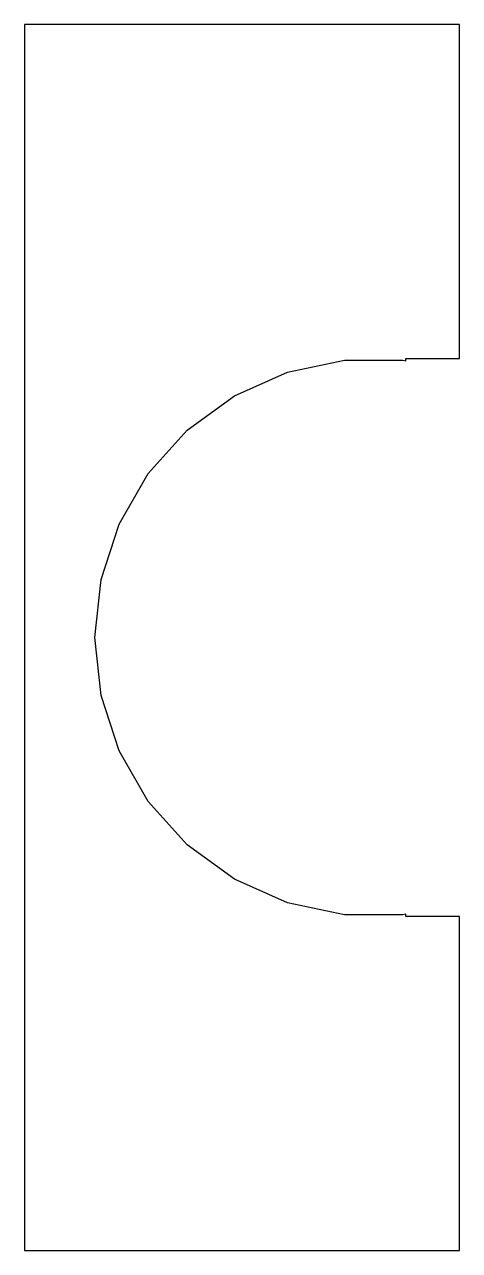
# Model space of a CAD drawing. Header units: metres. Extents: x -3750 to -200, y -5000 to 5000.
import ezdxf

# ---------------------------------------------------------------- set-up
doc = ezdxf.new("R2010")
doc.units = ezdxf.units.M

msp = doc.modelspace()

# ---------------------------------------------------------------- linework, layer by layer
for p, q in [((-200, 5000), (-3750, 5000)), ((-3750, 5000), (-3750, -5000)), ((-200, 2275), (-200, 5000)), ((-1603.01, 2163.65), (-1137.8, 2262.54)), ((-1137.8, 2262.54), (-662.198, 2262.54)), ((-662.198, 2262.54), (-637.5, 2257.29)), ((-637.5, 2257.29), (-637.5, 2275)), ((-637.5, 2275), (-200, 2275)), ((-2037.5, 1970.21), (-1603.01, 2163.65)), ((-2422.27, 1690.65), (-2037.5, 1970.21)), ((-2740.51, 1337.21), (-2422.27, 1690.65)), ((-2978.32, 925.326), (-2740.51, 1337.21)), ((-3125.29, 472.999), (-2978.32, 925.326)), ((-3175, 0), (-3125.29, 472.999)), ((-3125.29, -472.999), (-3175, 0)), ((-2978.32, -925.326), (-3125.29, -472.999)), ((-2740.51, -1337.21), (-2978.32, -925.326)), ((-2422.27, -1690.65), (-2740.51, -1337.21)), ((-2037.5, -1970.21), (-2422.27, -1690.65)), ((-1603.01, -2163.65), (-2037.5, -1970.21)), ((-1137.8, -2262.54), (-1603.01, -2163.65)), ((-662.198, -2262.54), (-1137.8, -2262.54)), ((-637.5, -2257.29), (-662.198, -2262.54)), ((-637.5, -2275), (-637.5, -2257.29)), ((-200, -2275), (-637.5, -2275)), ((-200, -5000), (-200, -2275)), ((-3750, -5000), (-200, -5000))]:
    msp.add_line(p, q)

doc.saveas('drawing.dxf')
